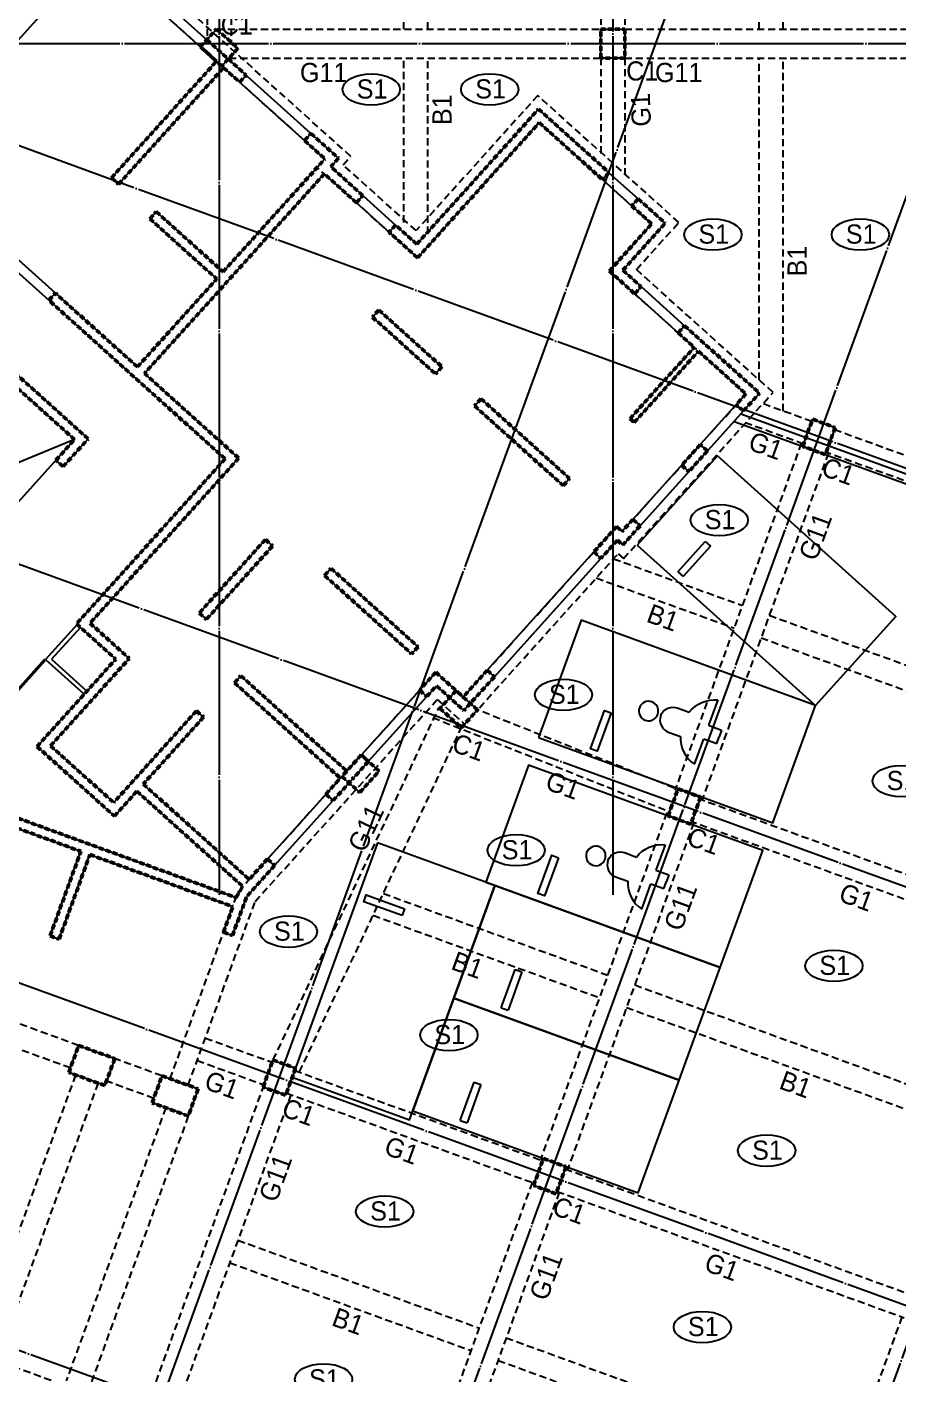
# Model space of a CAD drawing. Extents: x -1102843 to -728745, y -1929973 to -1633103.
# Drawn here: x -959307 to -941152, y -1855679 to -1827592 of the extents above; entities that cross this region are included whole.
import ezdxf
from ezdxf.enums import TextEntityAlignment as Align

# ---------------------------------------------------------------- set-up
doc = ezdxf.new("R2010")
doc.units = 0
doc.header["$LTSCALE"] = 100
doc.header["$MEASUREMENT"] = 0
for name, pattern in [('CEN', [62, 60, -1, 0, -1]), ('HID', [2.3, 1.5, -0.8]), ('HIDDEN', [0.375, 0.25, -0.125])]:
    doc.linetypes.add(name, pattern=pattern)
doc.layers.get('0').update_dxf_attribs({"linetype": 'CONTINUOUS'})
doc.layers.get('DEFPOINTS').update_dxf_attribs({"color": 114, "linetype": 'CONTINUOUS'})
for name, color, linetype in [('!!0-BEAM', 6, 'HID'), ('!!0-BEAM-N', 1, 'HIDDEN'), ('!!0-Cen', 174, 'CEN'), ('!!0-COLUMN-N', 2, 'CONTINUOUS'), ('!!0-END', 253, 'CONTINUOUS'), ('!!0-GIRDER', 3, 'HID'), ('!!0-GIRDER-N', 3, 'CONTINUOUS'), ('!!0-OPEN', 1, 'CONTINUOUS'), ('!!0-WALL', 2, 'CONTINUOUS'), ('000_주차라인', 251, 'CONTINUOUS'), ('7DIM', 7, 'CONTINUOUS'), ('Dim', 7, 'CONTINUOUS')]:
    doc.layers.add(name, color=color, linetype=linetype)
doc.layers.add('!!0-비내력(경량_출력금지)', color=91, linetype='CONTINUOUS', plot=False)
doc.layers.add('!!0-비내력벽(조적_출력금지)', color=92, linetype='CONTINUOUS', plot=False)
doc.layers.add('!!0-하부골조', color=5, linetype='HIDDEN', lineweight=50)
doc.styles.add('굴림', font='gulim.ttc')
doc.styles.add('나눔고딕', font='gulim.ttc')
doc.styles.add('돋움', font='gulim.ttc', dxfattribs={"width": 0.8})
doc.dimstyles.new('DIM1', dxfattribs={"dimscale": 300, "dimtxt": 3, "dimasz": 1, "dimexe": 2, "dimexo": 3, "dimgap": 1.1, "dimtad": 1, "dimdec": 0, "dimdsep": 46, "dimtxsty": '돋움', "dimblk": 'DIMDOT', "dimcen": 1.25, "dimclrd": 256, "dimclre": 7, "dimclrt": 20, "dimadec": 0, "dimazin": 0, "dimtfac": 1, "dimtdec": 0, "dimtix": 1, "dimtmove": 2, "dimatfit": 2, "dimfxl": 1, "dimtolj": 1, "dimarcsym": 0})

# ---------------------------------------------------------------- blocks, each defined once
blk = doc.blocks.new('DIMDOT')
at = {"layer": '7DIM'}
blk.add_line((-1.5, 0), (1.5, 0), dxfattribs=at)
for radius in [0.6, 0.28]:
    blk.add_circle((0, 0), radius, dxfattribs=at)
blk = doc.blocks.new('*D399')
at = {"layer": 'DEFPOINTS', "color": 0, "transparency": 16777216}
for p in [(-1024741, -1841397, 0), (-920247, -1879429, 0), (-924693, -1891645)]:
    blk.add_point(p, dxfattribs=at)
at = {"layer": 'Dim', "color": 7, "lineweight": -2, "transparency": 16777216}
for p, q in [((-1025356, -1843088), (-1029597, -1854740)), ((-920862, -1881121), (-925103, -1892773))]:
    blk.add_line(p, q, dxfattribs=at)
at = {"layer": 'Dim', "lineweight": -2, "transparency": 16777216}
blk.add_line((-1028623, -1853818), (-925257, -1891440), dxfattribs=at)
at = {"layer": 'Dim', "lineweight": -2, "transparency": 16777216, "xscale": 600, "yscale": 600, "zscale": 600}
for p, rotation in [((-1029187, -1853613), 160.0000000027339), ((-924693, -1891645), 340.0000000027339)]:
    blk.add_blockref('DIMDOT', p, dxfattribs=dict(at, rotation=rotation))
at = {"layer": 'Dim', "color": 3, "transparency": 16777216, "insert": (-976457, -1871303), "char_height": 1500, "attachment_point": 5, "rotation": 340, "style": '굴림'}
blk.add_mtext('\\A1;111200', dxfattribs=at)

msp = doc.modelspace()

# ---------------------------------------------------------------- linework, layer by layer
at = {"layer": '!!0-BEAM'}
for p, q in [((-951449.6, -1827639.6, 0), (-951449.6, -1820039.6, 0)), ((-950949.6, -1827639.6, 0), (-950949.6, -1820039.6, 0)), ((-944049.6, -1827639.6, 0), (-944049.6, -1820039.6, 0)), ((-943549.6, -1827639.6, 0), (-943549.6, -1820039.6, 0)), ((-951449.6, -1831668.4, 0), (-951449.6, -1828239.6, 0)), ((-950949.6, -1831904.1, 0), (-950949.6, -1828239.6, 0)), ((-944049.6, -1834949.7, 0), (-944049.6, -1828239.6, 0)), ((-943549.6, -1835600, 0), (-943549.6, -1828239.6, 0)), ((-947080.4, -1838678.6, 0), (-944399.5, -1839654.3, 0)), ((-947441.2, -1839079.3, 0), (-944570.5, -1840124.2, 0)), ((-943835.7, -1839859.5, 0), (-936694, -1842458.9, 0)), ((-944006.7, -1840329.4, 0), (-936865.1, -1842928.7, 0)), ((-951878.7, -1845658.9, 0), (-947204.3, -1847360.3, 0)), ((-952092.4, -1846113.3, 0), (-947375.3, -1847830.1, 0)), ((-946640.5, -1847565.5, 0), (-939498.8, -1850164.9, 0)), ((-946811.5, -1848035.3, 0), (-939669.8, -1850634.7, 0)), ((-954909.6, -1852888.3, 0), (-949882.3, -1854718.1, 0)), ((-955080.7, -1853358.1, 0), (-950053.3, -1855187.9, 0)), ((-949318.5, -1854923.3, 0), (-942176.8, -1857522.6, 0)), ((-949489.5, -1855393.1, 0), (-942347.8, -1857992.5, 0))]:
    msp.add_line(p, q, dxfattribs=at)
at = {"layer": '!!0-Cen', "ltscale": 0.5}
for p, q in [((-955299.6, -1796784.4, 0), (-955299.6, -1845684.4, 0)), ((-947099.6, -1796784.4, 0), (-947099.6, -1845684.4, 0)), ((-904640.1, -1850029, 0), (-1037616, -1801629.8, 0)), ((-907444.7, -1857734.5, 0), (-1040420.6, -1809335.2, 0)), ((-959713.9, -1865064.5, 0), (-939808.3, -1810374.4, 0)), ((-954075.7, -1867116.6, 0), (-934170.2, -1812426.5, 0)), ((-946370.3, -1869921.2, 0), (-926464.7, -1815231.1, 0)), ((-910249.2, -1865440, 0), (-1043225.1, -1817040.7, 0)), ((-912711.8, -1872205.8, 0), (-1045687.7, -1823806.5, 0)), ((-978974.9, -1827939.6, 0), (-898539, -1827939.6, 0))]:
    msp.add_line(p, q, dxfattribs=at)
at = {"layer": '!!0-END', "elevation": 0}
msp.add_lwpolyline([(-960171.8, -1834522.1), (-958313.9, -1836194.9), (-961793.4, -1840059.2), (-963651.2, -1838386.4), (-960171.8, -1834522.1)], dxfattribs=at)
at = {"layer": '!!0-GIRDER'}
for p, q in [((-955549.6, -1820039.6, 0), (-955549.6, -1827849.4, 0)), ((-955049.6, -1820039.6, 0), (-955049.6, -1827911.5, 0)), ((-947349.6, -1820039.6, 0), (-947349.6, -1827639.6, 0)), ((-946849.6, -1820039.6, 0), (-946849.6, -1827639.6, 0)), ((-955351.5, -1827639.6, 0), (-947349.6, -1827639.6, 0)), ((-946849.6, -1827639.6, 0), (-940749.6, -1827639.6, 0)), ((-955093.7, -1828239.6, 0), (-947349.6, -1828239.6, 0)), ((-947349.6, -1828239.6, 0), (-947349.6, -1830303.7, 0)), ((-946849.6, -1828239.6, 0), (-946849.6, -1830658.9, 0)), ((-946849.6, -1828239.6, 0), (-940749.6, -1828239.6, 0)), ((-942950.1, -1835818.2, 0), (-943969.1, -1835447.3, 0)), ((-943121.1, -1836288, 0), (-944330, -1835848, 0)), ((-938445.6, -1837458.8, 0), (-942480.6, -1835990.2, 0)), ((-943168.1, -1836270.9, 0), (-945802, -1843507.5, 0)), ((-942604.3, -1836476.1, 0), (-945238.2, -1843712.8, 0)), ((-938445.6, -1837990.9, 0), (-942651.6, -1836460, 0)), ((-954173.8, -1849129, 0), (-950718.5, -1841782.4, 0)), ((-945820.1, -1843460.3, 0), (-949918.2, -1841830.2, 0)), ((-953630.8, -1849384.3, 0), (-950252.7, -1842201.8, 0)), ((-946004.9, -1843924.9, 0), (-950869.4, -1841989.9, 0)), ((-938049.5, -1846329.2, 0), (-945285.2, -1843695.7, 0)), ((-945973, -1843977.4, 0), (-948606.6, -1851213, 0)), ((-945409.2, -1844182.6, 0), (-948042.7, -1851418.2, 0)), ((-938220.5, -1846799.1, 0), (-945456.2, -1844165.5, 0)), ((-958230.3, -1848827.7, 0), (-959639.8, -1848314.6, 0)), ((-955587.7, -1848672.1, 0), (-954197.7, -1849178, 0)), ((-958401.3, -1849297.5, 0), (-959810.8, -1848784.5, 0)), ((-956491.8, -1849460.4, 0), (-957478.5, -1849101.3, 0)), ((-955758.7, -1849141.9, 0), (-954368.7, -1849647.9, 0)), ((-958294.5, -1849442.8, 0), (-960367.2, -1855137.3, 0)), ((-953727.9, -1849349, 0), (-948559.6, -1851230.1, 0)), ((-957824.7, -1849613.8, 0), (-959897.3, -1855308.3, 0)), ((-954368.7, -1849647.9, 0), (-958055.7, -1859777.7, 0)), ((-956662.9, -1849930.2, 0), (-957649.5, -1849571.1, 0)), ((-953804.9, -1849853.1, 0), (-957491.9, -1859983, 0)), ((-953898.9, -1849818.9, 0), (-948730.6, -1851700, 0)), ((-956415.2, -1850126.8, 0), (-958487.8, -1855821.4, 0)), ((-955945.3, -1850297.8, 0), (-958017.9, -1855992.4, 0)), ((-948089.7, -1851401.1, 0), (-940854.1, -1854034.7, 0)), ((-948777.6, -1851682.9, 0), (-951158, -1858223.1, 0)), ((-948213.8, -1851888.1, 0), (-950594.2, -1858428.3, 0)), ((-948260.7, -1851871, 0), (-941025.1, -1854504.5, 0)), ((-941072.1, -1854487.4, 0), (-943452.5, -1861027.7, 0)), ((-958803.9, -1855812.7, 0), (-959790.6, -1855453.6, 0))]:
    msp.add_line(p, q, dxfattribs=at)
at = {"layer": '!!0-GIRDER', "elevation": 0}
for points in [[(-955946.8, -1849658.8), (-954551.6, -1845825.4), (-950755.6, -1841614.4), (-950185.8, -1842127.5), (-946987.4, -1838575.2), (-946875.9, -1838675.6), (-943757.7, -1835212.5), (-946604, -1832649.8), (-945720.7, -1831668.8), (-948659.9, -1829022.4), (-951195.9, -1831838.9), (-952718.1, -1830468.3), (-952557.6, -1830289.9), (-956998.7, -1826290.5)], [(-956322.7, -1849522), (-954900.9, -1845615.5), (-950787.6, -1841047.3), (-950215.4, -1841562.5), (-947017, -1838010.3), (-946905.5, -1838110.7), (-944322.7, -1835242.1), (-947168.9, -1832679.4), (-946285.6, -1831698.4), (-948630.3, -1829587.3), (-951166.3, -1832403.8), (-953258.2, -1830520.2), (-953097.6, -1830341.9), (-957266.4, -1826587.8)]]:
    msp.add_lwpolyline(points, dxfattribs=at)
at = {"layer": '!!0-OPEN'}
msp.add_line((-958313.9, -1836194.9, 0), (-963651.2, -1838386.4, 0), dxfattribs=at)
at = {"layer": '!!0-WALL'}
for p, q in [((-955691.2, -1828006.6, 0), (-955557.4, -1827858, 0)), ((-955557.4, -1827858, 0), (-954739.9, -1828594, 0)), ((-947349.6, -1828239.6, 0), (-947349.6, -1827639.6, 0)), ((-947349.6, -1827639.6, 0), (-946849.6, -1827639.6, 0)), ((-946849.6, -1827639.6, 0), (-946849.6, -1828239.6, 0)), ((-955691.2, -1828006.6, 0), (-955356.8, -1828307.7, 0)), ((-957544.9, -1830737.8, 0), (-955356.8, -1828307.7, 0)), ((-957396.2, -1830871.6, 0), (-955208.2, -1828441.5, 0)), ((-955208.2, -1828441.5, 0), (-954873.7, -1828742.6, 0)), ((-946849.6, -1828239.6, 0), (-947349.6, -1828239.6, 0)), ((-954873.7, -1828742.6, 0), (-954739.9, -1828594, 0)), ((-951181.1, -1832121.4, 0), (-948645.1, -1829304.9, 0)), ((-948645.1, -1829304.9, 0), (-947177.4, -1830626.4, 0)), ((-953521.2, -1829960.5, 0), (-953387.4, -1829811.8, 0)), ((-953387.4, -1829811.8, 0), (-952815.2, -1830327.1, 0)), ((-951166.3, -1832403.8, 0), (-948630.3, -1829587.3, 0)), ((-948630.3, -1829587.3, 0), (-947311.2, -1830775, 0)), ((-953521.2, -1829960.5, 0), (-953097.6, -1830341.9, 0)), ((-955218.8, -1832697.6, 0), (-953097.6, -1830341.9, 0)), ((-952815.2, -1830327.1, 0), (-952975.8, -1830505.4, 0)), ((-953109.6, -1830654.1, 0), (-956856.7, -1834815.7, 0)), ((-952440.8, -1831256.3, 0), (-953109.6, -1830654.1, 0)), ((-952306.9, -1831107.6, 0), (-952975.8, -1830505.4, 0)), ((-947177.4, -1830626.4, 0), (-947311.2, -1830775, 0)), ((-957544.9, -1830737.8, 0), (-957396.2, -1830871.6, 0)), ((-952440.8, -1831256.3, 0), (-952306.9, -1831107.6, 0)), ((-946568, -1831175.1, 0), (-946701.8, -1831323.7, 0)), ((-946568, -1831175.1, 0), (-946003.2, -1831683.6, 0)), ((-956746, -1831591.6, 0), (-956612.2, -1831443, 0)), ((-956612.2, -1831443, 0), (-955218.8, -1832697.6, 0)), ((-946701.8, -1831323.7, 0), (-946285.6, -1831698.4, 0)), ((-956746, -1831591.6, 0), (-955352.6, -1832846.3, 0)), ((-951623.2, -1831723.2, 0), (-951757.1, -1831871.9, 0)), ((-951181.1, -1832121.4, 0), (-951623.2, -1831723.2, 0)), ((-947168.9, -1832679.4, 0), (-946285.6, -1831698.4, 0)), ((-946886.4, -1832664.6, 0), (-946003.2, -1831683.6, 0)), ((-951166.3, -1832403.8, 0), (-951757.1, -1831871.9, 0)), ((-946886.4, -1832664.6, 0), (-946507.4, -1833005.8, 0)), ((-957005.4, -1834681.8, 0), (-955352.6, -1832846.3, 0)), ((-947168.9, -1832679.4, 0), (-946641.3, -1833154.5, 0)), ((-958031.4, -1836180.1, 0), (-961494.5, -1833061.9, 0)), ((-958848.4, -1833291.5, 0), (-958714.6, -1833142.8, 0)), ((-957005.4, -1834681.8, 0), (-958714.6, -1833142.8, 0)), ((-946641.3, -1833154.5, 0), (-946507.4, -1833005.8, 0)), ((-955177.3, -1836597, 0), (-958848.4, -1833291.5, 0)), ((-951973, -1833494.1, 0), (-952106.8, -1833642.7, 0)), ((-951973, -1833494.1, 0), (-950657.6, -1834678.4, 0)), ((-952106.8, -1833642.7, 0), (-950791.4, -1834827.1, 0)), ((-945734.6, -1833970.8, 0), (-945600.8, -1833822.2, 0)), ((-945734.6, -1833970.8, 0), (-945400.2, -1834271.9, 0)), ((-945600.8, -1833822.2, 0), (-944040.2, -1835227.3, 0)), ((-946738.5, -1835758.2, 0), (-945400.2, -1834271.9, 0)), ((-946649.3, -1835838.5, 0), (-945311, -1834352.2, 0)), ((-945311, -1834352.2, 0), (-944322.7, -1835242.1, 0)), ((-958313.9, -1836194.9, 0), (-960171.8, -1834522.1, 0)), ((-954894.8, -1836582.2, 0), (-956856.7, -1834815.7, 0)), ((-950657.6, -1834678.4, 0), (-950791.4, -1834827.1, 0)), ((-949843.9, -1835343.9, 0), (-949977.7, -1835492.5, 0)), ((-949843.9, -1835343.9, 0), (-947997.1, -1837006.6, 0)), ((-944322.7, -1835242.1, 0), (-944523.4, -1835465.1, 0)), ((-944374.8, -1835598.9, 0), (-944523.4, -1835465.1, 0)), ((-944374.8, -1835598.9, 0), (-944040.2, -1835227.3, 0)), ((-949977.7, -1835492.5, 0), (-948131, -1837155.3, 0)), ((-946738.5, -1835758.2, 0), (-946649.3, -1835838.5, 0)), ((-943138.6, -1836336, 0), (-942933.3, -1835772.2, 0)), ((-942933.3, -1835772.2, 0), (-942463.5, -1835943.2, 0)), ((-942463.5, -1835943.2, 0), (-942668.7, -1836507, 0)), ((-958702, -1836625.9, 0), (-958313.9, -1836194.9, 0)), ((-958553.4, -1836759.7, 0), (-958031.4, -1836180.1, 0)), ((-945272.8, -1836297.4, 0), (-945660.9, -1836728.4, 0)), ((-945124.2, -1836431.2, 0), (-945272.8, -1836297.4, 0)), ((-955177.3, -1836597, 0), (-958275.4, -1840037.7, 0)), ((-954894.8, -1836582.2, 0), (-957992.9, -1840022.9, 0)), ((-945124.2, -1836431.2, 0), (-945512.3, -1836862.3, 0)), ((-942668.7, -1836507, 0), (-943138.6, -1836336, 0)), ((-958553.4, -1836759.7, 0), (-958702, -1836625.9, 0)), ((-945660.9, -1836728.4, 0), (-945512.3, -1836862.3, 0)), ((-948131, -1837155.3, 0), (-947997.1, -1837006.6, 0)), ((-947017, -1838010.3, 0), (-947492.1, -1838537.9, 0)), ((-947017, -1838010.3, 0), (-946905.5, -1838110.7, 0)), ((-946678, -1837858, 0), (-946905.5, -1838110.7, 0)), ((-946529.4, -1837991.8, 0), (-946890.7, -1838393.1, 0)), ((-946678, -1837858, 0), (-946529.4, -1837991.8, 0)), ((-954338.5, -1838280.7, 0), (-955716.9, -1839811.6, 0)), ((-954338.5, -1838280.7, 0), (-954189.8, -1838414.5, 0)), ((-947002.2, -1838292.8, 0), (-947343.4, -1838671.8, 0)), ((-947002.2, -1838292.8, 0), (-946890.7, -1838393.1, 0)), ((-954189.8, -1838414.5, 0), (-955568.3, -1839945.4, 0)), ((-947492.1, -1838537.9, 0), (-947343.4, -1838671.8, 0)), ((-953102.5, -1839030.2, 0), (-952968.7, -1838881.6, 0)), ((-953102.5, -1839030.2, 0), (-951289.3, -1840662.9, 0)), ((-952968.7, -1838881.6, 0), (-951155.4, -1840514.3, 0)), ((-955716.9, -1839811.6, 0), (-955568.3, -1839945.4, 0)), ((-958275.4, -1840037.7, 0), (-957457.9, -1840773.8, 0)), ((-957992.9, -1840022.9, 0), (-957175.4, -1840759, 0)), ((-951155.4, -1840514.3, 0), (-951289.3, -1840662.9, 0)), ((-959097.3, -1842594.5, 0), (-957457.9, -1840773.8, 0)), ((-958814.8, -1842579.7, 0), (-957175.4, -1840759, 0)), ((-950787.6, -1841047.3, 0), (-951122.2, -1841418.9, 0)), ((-950787.6, -1841047.3, 0), (-950215.4, -1841562.5, 0)), ((-949713.6, -1841005.2, 0), (-950215.4, -1841562.5, 0)), ((-949713.6, -1841005.2, 0), (-949564.9, -1841139, 0)), ((-954982.1, -1841267.1, 0), (-954848.3, -1841118.5, 0)), ((-954982.1, -1841267.1, 0), (-952775, -1843254.4, 0)), ((-954848.3, -1841118.5, 0), (-952641.1, -1843105.8, 0)), ((-950973.6, -1841552.7, 0), (-950772.8, -1841329.8, 0)), ((-950772.8, -1841329.8, 0), (-950200.6, -1841845, 0)), ((-949564.9, -1841139, 0), (-950200.6, -1841845, 0)), ((-951122.2, -1841418.9, 0), (-950973.6, -1841552.7, 0)), ((-955776.4, -1841850.4, 0), (-957499.4, -1843764, 0)), ((-955776.4, -1841850.4, 0), (-955627.8, -1841984.3, 0)), ((-955627.8, -1841984.3, 0), (-956882.4, -1843377.7, 0)), ((-959097.3, -1842594.5, 0), (-957484.6, -1844046.5, 0)), ((-958814.8, -1842579.7, 0), (-957499.4, -1843764, 0)), ((-952340, -1842771.4, 0), (-952641.1, -1843105.8, 0)), ((-952340, -1842771.4, 0), (-952191.4, -1842905.2, 0)), ((-952191.4, -1842905.2, 0), (-952492.5, -1843239.6, 0)), ((-953076.1, -1843588.9, 0), (-952775, -1843254.4, 0)), ((-952927.4, -1843722.7, 0), (-952492.5, -1843239.6, 0)), ((-952492.5, -1843239.6, 0), (-952492.5, -1843239.6, 0)), ((-957016.2, -1843526.3, 0), (-957484.6, -1844046.5, 0)), ((-957016.2, -1843526.3, 0), (-954809.1, -1845513.6, 0)), ((-956882.4, -1843377.7, 0), (-954675.3, -1845365, 0)), ((-953076.1, -1843588.9, 0), (-952927.4, -1843722.7, 0)), ((-945943.1, -1844041.5, 0), (-945737.9, -1843477.7, 0)), ((-945737.9, -1843477.7, 0), (-945268.1, -1843648.7, 0)), ((-960623.5, -1843678.6, 0), (-954947.8, -1845744.4, 0)), ((-945268.1, -1843648.7, 0), (-945473.3, -1844212.5, 0)), ((-960504, -1843934.9, 0), (-958183, -1844779.7, 0)), ((-945473.3, -1844212.5, 0), (-945943.1, -1844041.5, 0)), ((-958824.2, -1846541.7, 0), (-958183, -1844779.7, 0)), ((-958636.3, -1846610.1, 0), (-957995, -1844848.1, 0)), ((-957995, -1844848.1, 0), (-955016.2, -1845932.3, 0)), ((-954293.9, -1844941.4, 0), (-954675.3, -1845365, 0)), ((-954293.9, -1844941.4, 0), (-954145.2, -1845075.2, 0)), ((-954145.2, -1845075.2, 0), (-954726.2, -1845720.5, 0)), ((-954947.8, -1845744.4, 0), (-954809.1, -1845513.6, 0)), ((-955023.2, -1846536.4, 0), (-954726.2, -1845720.5, 0)), ((-955211.1, -1846468, 0), (-955016.2, -1845932.3, 0)), ((-958824.2, -1846541.7, 0), (-958636.3, -1846610.1, 0)), ((-955211.1, -1846468, 0), (-955023.2, -1846536.4, 0)), ((-958435.5, -1849391.5, 0), (-958230.3, -1848827.7, 0)), ((-958230.3, -1848827.7, 0), (-957478.5, -1849101.3, 0)), ((-957478.5, -1849101.3, 0), (-957683.7, -1849665.1, 0)), ((-954385.8, -1849694.8, 0), (-954180.6, -1849131, 0)), ((-954180.6, -1849131, 0), (-953710.8, -1849302, 0)), ((-957683.7, -1849665.1, 0), (-958435.5, -1849391.5, 0)), ((-956697.1, -1850024.2, 0), (-956491.8, -1849460.4, 0)), ((-956491.8, -1849460.4, 0), (-955740.1, -1849734, 0)), ((-953710.8, -1849302, 0), (-953916, -1849865.8, 0)), ((-955740.1, -1849734, 0), (-955945.3, -1850297.8, 0)), ((-953916, -1849865.8, 0), (-954385.8, -1849694.8, 0)), ((-955945.3, -1850297.8, 0), (-956697.1, -1850024.2, 0)), ((-948747.7, -1851747, 0), (-948542.5, -1851183.1, 0)), ((-948542.5, -1851183.1, 0), (-948072.6, -1851354.2, 0)), ((-948072.6, -1851354.2, 0), (-948277.8, -1851918, 0)), ((-948277.8, -1851918, 0), (-948747.7, -1851747, 0))]:
    msp.add_line(p, q, dxfattribs=at)
at = {"layer": '!!0-WALL', "elevation": 0}
msp.add_lwpolyline([(-955691.2, -1828006.6), (-955356.6, -1827635), (-954910.8, -1828036.5), (-955245.3, -1828408.1)], close=True, dxfattribs=at)
for points in [[(-950698.6, -1841800.3), (-950252.7, -1842201.8), (-949918.2, -1841830.2), (-950364, -1841428.7), (-950698.6, -1841800.3)], [(-952340, -1842771.4), (-952741.5, -1843217.3), (-952369.9, -1843551.9), (-951968.4, -1843106), (-952340, -1842771.4)]]:
    msp.add_lwpolyline(points, dxfattribs=at)
at = {"layer": '!!0-비내력(경량_출력금지)', "elevation": 0}
for points in [[(-960623.5, -1843678.6), (-959992.5, -1841944.8), (-958934.4, -1840769.7)], [(-960595.3, -1843688.9), (-959966.3, -1841960.5), (-958912.2, -1840789.8)]]:
    msp.add_lwpolyline(points, dxfattribs=at)
at = {"layer": '!!0-비내력벽(조적_출력금지)'}
for p, q in [((-957680.5, -1825852.1, 0), (-963267.8, -1832057.4, 0)), ((-953387.4, -1829811.8, 0), (-957727.4, -1825904.1, 0)), ((-953097.6, -1830341.9, 0), (-957861.2, -1826052.7, 0)), ((-947180.9, -1830630.3, 0), (-946568, -1831175.1, 0)), ((-947180.9, -1830630.3, 0), (-946568, -1831175.1, 0)), ((-946699.6, -1831325.7, 0), (-947311.2, -1830775, 0)), ((-946699.6, -1831325.7, 0), (-947311.2, -1830775, 0)), ((-951757.1, -1831871.9, 0), (-952440.8, -1831256.3, 0)), ((-951757.1, -1831871.9, 0), (-952440.8, -1831256.3, 0)), ((-952306.9, -1831107.6, 0), (-951623.2, -1831723.2, 0)), ((-952306.9, -1831107.6, 0), (-951623.2, -1831723.2, 0)), ((-958714.6, -1833142.8, 0), (-959546.9, -1832393.4, 0)), ((-959680.7, -1832542, 0), (-958848.4, -1833291.5, 0)), ((-946641.3, -1833154.5, 0), (-945734.6, -1833970.8, 0)), ((-946507.4, -1833005.8, 0), (-945600.8, -1833822.2, 0)), ((-944523.4, -1835465.1, 0), (-946678, -1837858, 0)), ((-944523.4, -1835465.1, 0), (-946678, -1837858, 0)), ((-944374.8, -1835598.9, 0), (-946529.4, -1837991.8, 0)), ((-944374.8, -1835598.9, 0), (-946529.4, -1837991.8, 0)), ((-944425.2, -1835654.9, 0), (-938245.6, -1837904, 0)), ((-944569.5, -1835815.2, 0), (-938245.6, -1838116.9, 0)), ((-949713.6, -1841005.2, 0), (-947492.1, -1838537.9, 0)), ((-949564.9, -1841139, 0), (-947343.4, -1838671.8, 0)), ((-949713.6, -1841005.2, 0), (-948241.5, -1839370.3, 0)), ((-949564.9, -1841139, 0), (-948092.8, -1839504.1, 0)), ((-958260.5, -1840051.1, 0), (-958919.6, -1840783.1, 0)), ((-958193.6, -1840111.3, 0), (-958792.5, -1840776.5, 0)), ((-958919.6, -1840783.1, 0), (-958117, -1841505.8, 0)), ((-958792.5, -1840776.5, 0), (-958056.8, -1841438.9, 0)), ((-954293.9, -1844941.4, 0), (-951122.2, -1841418.9, 0)), ((-954293.9, -1844941.4, 0), (-951122.2, -1841418.9, 0)), ((-954145.2, -1845075.2, 0), (-950973.6, -1841552.7, 0)), ((-954145.2, -1845075.2, 0), (-950973.6, -1841552.7, 0))]:
    msp.add_line(p, q, dxfattribs=at)
at = {"layer": '!!0-하부골조', "ltscale": 4}
for p, q in [((-955691.2, -1828006.6, 0), (-955557.4, -1827858, 0)), ((-955557.4, -1827858, 0), (-954739.9, -1828594, 0)), ((-947349.6, -1828239.6, 0), (-947349.6, -1827639.6, 0)), ((-947349.6, -1827639.6, 0), (-946849.6, -1827639.6, 0)), ((-946849.6, -1827639.6, 0), (-946849.6, -1828239.6, 0)), ((-955691.2, -1828006.6, 0), (-955356.8, -1828307.7, 0)), ((-957544.9, -1830737.8, 0), (-955356.8, -1828307.7, 0)), ((-957396.2, -1830871.6, 0), (-955208.2, -1828441.5, 0)), ((-955208.2, -1828441.5, 0), (-954873.7, -1828742.6, 0)), ((-946849.6, -1828239.6, 0), (-947349.6, -1828239.6, 0)), ((-954873.7, -1828742.6, 0), (-954739.9, -1828594, 0)), ((-951181.1, -1832121.4, 0), (-948645.1, -1829304.9, 0)), ((-948645.1, -1829304.9, 0), (-947177.4, -1830626.4, 0)), ((-953521.2, -1829960.5, 0), (-953387.4, -1829811.8, 0)), ((-953387.4, -1829811.8, 0), (-952815.2, -1830327.1, 0)), ((-951166.3, -1832403.8, 0), (-948630.3, -1829587.3, 0)), ((-948630.3, -1829587.3, 0), (-947311.2, -1830775, 0)), ((-953521.2, -1829960.5, 0), (-953097.6, -1830341.9, 0)), ((-955218.8, -1832697.6, 0), (-953097.6, -1830341.9, 0)), ((-952815.2, -1830327.1, 0), (-952975.8, -1830505.4, 0)), ((-953109.6, -1830654.1, 0), (-956856.7, -1834815.7, 0)), ((-952440.8, -1831256.3, 0), (-953109.6, -1830654.1, 0)), ((-952306.9, -1831107.6, 0), (-952975.8, -1830505.4, 0)), ((-947177.4, -1830626.4, 0), (-947311.2, -1830775, 0)), ((-957544.9, -1830737.8, 0), (-957396.2, -1830871.6, 0)), ((-952440.8, -1831256.3, 0), (-952306.9, -1831107.6, 0)), ((-946568, -1831175.1, 0), (-946701.8, -1831323.7, 0)), ((-946568, -1831175.1, 0), (-946003.2, -1831683.6, 0)), ((-956746, -1831591.6, 0), (-956612.2, -1831443, 0)), ((-956612.2, -1831443, 0), (-955218.8, -1832697.6, 0)), ((-946701.8, -1831323.7, 0), (-946285.6, -1831698.4, 0)), ((-956746, -1831591.6, 0), (-955352.6, -1832846.3, 0)), ((-951623.2, -1831723.2, 0), (-951757.1, -1831871.9, 0)), ((-951181.1, -1832121.4, 0), (-951623.2, -1831723.2, 0)), ((-947168.9, -1832679.4, 0), (-946285.6, -1831698.4, 0)), ((-946886.4, -1832664.6, 0), (-946003.2, -1831683.6, 0)), ((-951166.3, -1832403.8, 0), (-951757.1, -1831871.9, 0)), ((-946886.4, -1832664.6, 0), (-946507.4, -1833005.8, 0)), ((-957005.4, -1834681.8, 0), (-955352.6, -1832846.3, 0)), ((-947168.9, -1832679.4, 0), (-946641.3, -1833154.5, 0)), ((-958031.4, -1836180.1, 0), (-961494.5, -1833061.9, 0)), ((-958848.4, -1833291.5, 0), (-958714.6, -1833142.8, 0)), ((-957005.4, -1834681.8, 0), (-958714.6, -1833142.8, 0)), ((-946641.3, -1833154.5, 0), (-946507.4, -1833005.8, 0)), ((-955177.3, -1836597, 0), (-958848.4, -1833291.5, 0)), ((-951973, -1833494.1, 0), (-952106.8, -1833642.7, 0)), ((-951973, -1833494.1, 0), (-950657.6, -1834678.4, 0)), ((-952106.8, -1833642.7, 0), (-950791.4, -1834827.1, 0)), ((-945734.6, -1833970.8, 0), (-945600.8, -1833822.2, 0)), ((-945734.6, -1833970.8, 0), (-945400.2, -1834271.9, 0)), ((-945600.8, -1833822.2, 0), (-944040.2, -1835227.3, 0)), ((-946738.5, -1835758.2, 0), (-945400.2, -1834271.9, 0)), ((-946649.3, -1835838.5, 0), (-945311, -1834352.2, 0)), ((-945311, -1834352.2, 0), (-944322.7, -1835242.1, 0)), ((-958313.9, -1836194.9, 0), (-960171.8, -1834522.1, 0)), ((-954894.8, -1836582.2, 0), (-956856.7, -1834815.7, 0)), ((-950657.6, -1834678.4, 0), (-950791.4, -1834827.1, 0)), ((-949843.9, -1835343.9, 0), (-949977.7, -1835492.5, 0)), ((-949843.9, -1835343.9, 0), (-947997.1, -1837006.6, 0)), ((-944322.7, -1835242.1, 0), (-944523.4, -1835465.1, 0)), ((-944374.8, -1835598.9, 0), (-944523.4, -1835465.1, 0)), ((-944374.8, -1835598.9, 0), (-944040.2, -1835227.3, 0)), ((-949977.7, -1835492.5, 0), (-948131, -1837155.3, 0)), ((-946738.5, -1835758.2, 0), (-946649.3, -1835838.5, 0)), ((-943138.6, -1836336, 0), (-942933.3, -1835772.2, 0)), ((-942933.3, -1835772.2, 0), (-942463.5, -1835943.2, 0)), ((-942463.5, -1835943.2, 0), (-942668.7, -1836507, 0)), ((-958702, -1836625.9, 0), (-958313.9, -1836194.9, 0)), ((-958553.4, -1836759.7, 0), (-958031.4, -1836180.1, 0)), ((-945272.8, -1836297.4, 0), (-945660.9, -1836728.4, 0)), ((-945124.2, -1836431.2, 0), (-945272.8, -1836297.4, 0)), ((-955177.3, -1836597, 0), (-958275.4, -1840037.7, 0)), ((-954894.8, -1836582.2, 0), (-957992.9, -1840022.9, 0)), ((-945124.2, -1836431.2, 0), (-945512.3, -1836862.3, 0)), ((-942668.7, -1836507, 0), (-943138.6, -1836336, 0)), ((-958553.4, -1836759.7, 0), (-958702, -1836625.9, 0)), ((-945660.9, -1836728.4, 0), (-945512.3, -1836862.3, 0)), ((-948131, -1837155.3, 0), (-947997.1, -1837006.6, 0)), ((-947017, -1838010.3, 0), (-947492.1, -1838537.9, 0)), ((-947017, -1838010.3, 0), (-946905.5, -1838110.7, 0)), ((-946678, -1837858, 0), (-946905.5, -1838110.7, 0)), ((-946529.4, -1837991.8, 0), (-946890.7, -1838393.1, 0)), ((-946678, -1837858, 0), (-946529.4, -1837991.8, 0)), ((-954338.5, -1838280.7, 0), (-955716.9, -1839811.6, 0)), ((-954338.5, -1838280.7, 0), (-954189.8, -1838414.5, 0)), ((-947002.2, -1838292.8, 0), (-947343.4, -1838671.8, 0)), ((-947002.2, -1838292.8, 0), (-946890.7, -1838393.1, 0)), ((-954189.8, -1838414.5, 0), (-955568.3, -1839945.4, 0)), ((-947492.1, -1838537.9, 0), (-947343.4, -1838671.8, 0)), ((-953102.5, -1839030.2, 0), (-952968.7, -1838881.6, 0)), ((-953102.5, -1839030.2, 0), (-951289.3, -1840662.9, 0)), ((-952968.7, -1838881.6, 0), (-951155.4, -1840514.3, 0)), ((-955716.9, -1839811.6, 0), (-955568.3, -1839945.4, 0)), ((-958275.4, -1840037.7, 0), (-957457.9, -1840773.8, 0)), ((-957992.9, -1840022.9, 0), (-957175.4, -1840759, 0)), ((-951155.4, -1840514.3, 0), (-951289.3, -1840662.9, 0)), ((-959097.3, -1842594.5, 0), (-957457.9, -1840773.8, 0)), ((-958814.8, -1842579.7, 0), (-957175.4, -1840759, 0)), ((-950787.6, -1841047.3, 0), (-951122.2, -1841418.9, 0)), ((-950787.6, -1841047.3, 0), (-950215.4, -1841562.5, 0)), ((-949713.6, -1841005.2, 0), (-950215.4, -1841562.5, 0)), ((-949713.6, -1841005.2, 0), (-949564.9, -1841139, 0)), ((-954982.1, -1841267.1, 0), (-954848.3, -1841118.5, 0)), ((-954982.1, -1841267.1, 0), (-952775, -1843254.4, 0)), ((-954848.3, -1841118.5, 0), (-952641.1, -1843105.8, 0)), ((-950973.6, -1841552.7, 0), (-950772.8, -1841329.8, 0)), ((-950772.8, -1841329.8, 0), (-950200.6, -1841845, 0)), ((-949564.9, -1841139, 0), (-950200.6, -1841845, 0)), ((-951122.2, -1841418.9, 0), (-950973.6, -1841552.7, 0)), ((-955776.4, -1841850.4, 0), (-957499.4, -1843764, 0)), ((-955776.4, -1841850.4, 0), (-955627.8, -1841984.3, 0)), ((-955627.8, -1841984.3, 0), (-956882.4, -1843377.7, 0)), ((-959097.3, -1842594.5, 0), (-957484.6, -1844046.5, 0)), ((-958814.8, -1842579.7, 0), (-957499.4, -1843764, 0)), ((-952340, -1842771.4, 0), (-952641.1, -1843105.8, 0)), ((-952340, -1842771.4, 0), (-952191.4, -1842905.2, 0)), ((-952191.4, -1842905.2, 0), (-952492.5, -1843239.6, 0)), ((-953076.1, -1843588.9, 0), (-952775, -1843254.4, 0)), ((-952927.4, -1843722.7, 0), (-952492.5, -1843239.6, 0)), ((-952492.5, -1843239.6, 0), (-952492.5, -1843239.6, 0)), ((-957016.2, -1843526.3, 0), (-957484.6, -1844046.5, 0)), ((-957016.2, -1843526.3, 0), (-954809.1, -1845513.6, 0)), ((-956882.4, -1843377.7, 0), (-954675.3, -1845365, 0)), ((-953076.1, -1843588.9, 0), (-952927.4, -1843722.7, 0)), ((-945943.1, -1844041.5, 0), (-945737.9, -1843477.7, 0)), ((-945737.9, -1843477.7, 0), (-945268.1, -1843648.7, 0)), ((-960623.5, -1843678.6, 0), (-954947.8, -1845744.4, 0)), ((-945268.1, -1843648.7, 0), (-945473.3, -1844212.5, 0)), ((-960504, -1843934.9, 0), (-958183, -1844779.7, 0)), ((-945473.3, -1844212.5, 0), (-945943.1, -1844041.5, 0)), ((-958824.2, -1846541.7, 0), (-958183, -1844779.7, 0)), ((-958636.3, -1846610.1, 0), (-957995, -1844848.1, 0)), ((-957995, -1844848.1, 0), (-955016.2, -1845932.3, 0)), ((-954293.9, -1844941.4, 0), (-954675.3, -1845365, 0)), ((-954293.9, -1844941.4, 0), (-954145.2, -1845075.2, 0)), ((-954145.2, -1845075.2, 0), (-954726.2, -1845720.5, 0)), ((-954947.8, -1845744.4, 0), (-954809.1, -1845513.6, 0)), ((-955023.2, -1846536.4, 0), (-954726.2, -1845720.5, 0)), ((-955211.1, -1846468, 0), (-955016.2, -1845932.3, 0)), ((-958824.2, -1846541.7, 0), (-958636.3, -1846610.1, 0)), ((-955211.1, -1846468, 0), (-955023.2, -1846536.4, 0)), ((-958435.5, -1849391.5, 0), (-958230.3, -1848827.7, 0)), ((-958230.3, -1848827.7, 0), (-957478.5, -1849101.3, 0)), ((-957478.5, -1849101.3, 0), (-957683.7, -1849665.1, 0)), ((-954385.8, -1849694.8, 0), (-954180.6, -1849131, 0)), ((-954180.6, -1849131, 0), (-953710.8, -1849302, 0)), ((-957683.7, -1849665.1, 0), (-958435.5, -1849391.5, 0)), ((-956697.1, -1850024.2, 0), (-956491.8, -1849460.4, 0)), ((-956491.8, -1849460.4, 0), (-955740.1, -1849734, 0)), ((-953710.8, -1849302, 0), (-953916, -1849865.8, 0)), ((-955740.1, -1849734, 0), (-955945.3, -1850297.8, 0)), ((-953916, -1849865.8, 0), (-954385.8, -1849694.8, 0)), ((-955945.3, -1850297.8, 0), (-956697.1, -1850024.2, 0)), ((-948747.7, -1851747, 0), (-948542.5, -1851183.1, 0)), ((-948542.5, -1851183.1, 0), (-948072.6, -1851354.2, 0)), ((-948072.6, -1851354.2, 0), (-948277.8, -1851918, 0)), ((-948277.8, -1851918, 0), (-948747.7, -1851747, 0))]:
    msp.add_line(p, q, dxfattribs=at)
at = {"layer": '!!0-하부골조', "ltscale": 4, "elevation": 0}
msp.add_lwpolyline([(-955691.2, -1828006.6), (-955356.6, -1827635), (-954910.8, -1828036.5), (-955245.3, -1828408.1)], close=True, dxfattribs=at)
for points in [[(-950698.6, -1841800.3), (-950252.7, -1842201.8), (-949918.2, -1841830.2), (-950364, -1841428.7), (-950698.6, -1841800.3)], [(-952340, -1842771.4), (-952741.5, -1843217.3), (-952369.9, -1843551.9), (-951968.4, -1843106), (-952340, -1842771.4)]]:
    msp.add_lwpolyline(points, dxfattribs=at)
for centre in [(-952131.5, -1828896, 0), (-949661.5, -1828894.5, 0), (-945009.5, -1831921.3, 0), (-941937.5, -1831921.3, 0), (-944878, -1837875), (-948125.6, -1841516.2, 0), (-941086, -1843315.3, 0), (-949109.9, -1844758.2, 0), (-953855.5, -1846454.9), (-942488.4, -1847168.3, 0), (-950512.2, -1848610.9, 0), (-943890.7, -1851021, 0), (-951851.2, -1852289.8, 0), (-945229.7, -1854699.9, 0), (-953125.3, -1855790.2, 0)]:
    msp.add_ellipse(centre, major_axis=(598, 0), ratio=0.5467853)
at = {"layer": '000_주차라인', "linetype": 'Continuous'}
for p, q in [((-945742.9, -1838951.9, 0), (-945174.1, -1838320.3, 0)), ((-945062.6, -1838420.6, 0), (-945631.4, -1839052.3, 0)), ((-945174.1, -1838320.3, 0), (-945062.6, -1838420.6, 0)), ((-945742.9, -1838951.9, 0), (-945631.4, -1839052.3, 0)), ((-949421.5, -1848043.1, 0), (-949130.8, -1847244.4, 0)), ((-949130.8, -1847244.4, 0), (-948989.9, -1847295.7, 0)), ((-948989.9, -1847295.7, 0), (-949280.6, -1848094.4, 0)), ((-949421.5, -1848043.1, 0), (-949280.6, -1848094.4, 0)), ((-950276.6, -1850392.4, 0), (-949985.9, -1849593.6, 0)), ((-949844.9, -1849644.9, 0), (-950135.6, -1850443.7, 0)), ((-949985.9, -1849593.6, 0), (-949844.9, -1849644.9, 0)), ((-950276.6, -1850392.4, 0), (-950135.6, -1850443.7, 0))]:
    msp.add_line(p, q, dxfattribs=at)
at = {"layer": '000_주차라인'}
for p, q in [((-944907.4, -1841623.8, 0), (-945099.8, -1842152.3, 0)), ((-945735.8, -1841794.4, 0), (-945503.4, -1841878.9, 0)), ((-945099.8, -1842152.3, 0), (-944828.9, -1842250.9, 0)), ((-945920.1, -1842300.8, 0), (-945687.8, -1842385.4, 0)), ((-945395.2, -1842963.9, 0), (-945202.8, -1842435.4, 0)), ((-945202.8, -1842435.4, 0), (-944931.9, -1842534, 0)), ((-944931.9, -1842534, 0), (-944880.4, -1842392.5, 0)), ((-944828.9, -1842250.9, 0), (-944880.4, -1842392.5, 0)), ((-946006.5, -1844643.6, 0), (-946198.9, -1845172.1, 0)), ((-946834.9, -1844814.2, 0), (-946602.6, -1844898.7, 0)), ((-946198.9, -1845172.1, 0), (-945928, -1845270.7, 0)), ((-945928, -1845270.7, 0), (-945979.5, -1845412.3, 0)), ((-947019.3, -1845320.6, 0), (-946786.9, -1845405.2, 0)), ((-946494.3, -1845983.7, 0), (-946301.9, -1845455.2, 0)), ((-946301.9, -1845455.2, 0), (-946031, -1845553.8, 0)), ((-946031, -1845553.8, 0), (-945979.5, -1845412.3, 0))]:
    msp.add_line(p, q, dxfattribs=at)
at = {"layer": '000_주차라인', "linetype": 'Continuous', "elevation": 0}
for points in [[(-946586.4, -1838394.3), (-942870.6, -1841739.9), (-941197.8, -1839882.1), (-944913.5, -1836536.4)], [(-951267.6, -1850191.3), (-946569.1, -1851901.4), (-945714.1, -1849552.2), (-950412.5, -1847842.1)]]:
    msp.add_lwpolyline(points, close=True, dxfattribs=at)
at = {"layer": '000_주차라인', "elevation": 0}
for points in [[(-948646.3, -1842404.6), (-943759.9, -1844183.1), (-942870.6, -1841739.9), (-947757, -1839961.4)], [(-947129.7, -1841892.5), (-947420.4, -1842691.2), (-947561.3, -1842639.9), (-947270.6, -1841841.1)], [(-949745.4, -1845424.4), (-944859, -1847202.9), (-943969.8, -1844759.7), (-948856.2, -1842981.2)], [(-952000.7, -1844603.6), (-953779.2, -1849490), (-951336, -1850379.2), (-949557.5, -1845492.8)], [(-948228.8, -1844912.2), (-948519.5, -1845711), (-948660.5, -1845659.7), (-948369.7, -1844860.9)], [(-950412.5, -1847842.1), (-945714.1, -1849552.2), (-944859, -1847202.9), (-949557.5, -1845492.8)], [(-951488.5, -1846120.2), (-952287.3, -1845829.5), (-952235.9, -1845688.5), (-951437.2, -1845979.3)]]:
    msp.add_lwpolyline(points, close=True, dxfattribs=at)
for points in [[(-946281.5, -1841664.5, 1), (-946420.9, -1842047.4, 1)], [(-947380.6, -1844684.3, 1), (-947520, -1845067.2, 1)]]:
    msp.add_lwpolyline(points, format="xyb", close=True, dxfattribs=at)
for points in [[(-945503.4, -1841878.9, -0.2598368), (-944907.4, -1841623.8)], [(-946098.9, -1841949, -0.4248618), (-945735.8, -1841794.4, 16.5332254)], [(-946098.9, -1841949, 0.4248618), (-945920.1, -1842300.8, -16.5332254)], [(-945687.8, -1842385.4, 0.2598368), (-945395.2, -1842963.9)], [(-946602.6, -1844898.7, -0.2598368), (-946006.5, -1844643.6)], [(-947198, -1844968.8, 0.4248618), (-947019.3, -1845320.6, -16.5332254)], [(-947198, -1844968.8, -0.4248618), (-946834.9, -1844814.2, 16.5332254)], [(-946786.9, -1845405.2, 0.2598368), (-946494.3, -1845983.7)]]:
    msp.add_lwpolyline(points, format="xyb", dxfattribs=at)

# ---------------------------------------------------------------- texts
at = {"layer": '!!0-BEAM-N', "style": '굴림'}
for rotation, p in [(90, (-950456.9, -1829316.2, 0)), (90, (-943056.9, -1832472.8, 0)), (340, (-946119.8, -1840094.7, 0)), (340, (-950191.9, -1847339.3, 0)), (340, (-943354.5, -1849827.9, 0)), (340, (-952680.8, -1854765.9, 0))]:
    msp.add_text('B1', height=400, rotation=rotation, dxfattribs=at).set_placement(p, align=Align.CENTER)
at = {"layer": '!!0-COLUMN-N', "style": '굴림'}
for p in [(-954934.2, -1827751, 0), (-946484.2, -1828708.9, 0)]:
    msp.add_text('C1', height=400, dxfattribs=at).set_placement(p, align=Align.CENTER)
for p in [(-942464.7, -1837044.7, 0), (-950165.6, -1842798.7), (-945269.2, -1844750.2, 0), (-953712, -1850403.5, 0), (-948073.8, -1852455.7, 0)]:
    msp.add_text('C1', height=400, rotation=340, dxfattribs=at).set_placement(p, align=Align.CENTER)
at = {"layer": '!!0-GIRDER-N', "style": '굴림'}
for p in [(-953123.2, -1828741.2), (-945723.2, -1828741.2)]:
    msp.add_text('G11', height=400, dxfattribs=at).set_placement(p, align=Align.CENTER)
for s, rotation, p in [('G1', 92.03973, (-946312.8, -1829314.1, 0)), ('G1', 340, (-943974.3, -1836511.9, 0)), ('G11', 70, (-942686.9, -1838281.6, 0)), ('G1', 340, (-948204.2, -1843592.9, 0)), ('G11', 64.81151, (-952061.6, -1844380, 0)), ('G11', 70, (-945497.7, -1846004.2, 0)), ('G1', 340, (-942087.2, -1845926.1, 0)), ('G1', 340, (-955312.5, -1849838.7, 0)), ('G1', 340, (-951563.5, -1851203.2, 0)), ('G11', 70, (-953940.4, -1851657.5, 0)), ('G1', 340, (-944891.7, -1853631.6, 0)), ('G11', 70, (-948302.3, -1853709.7, 0))]:
    msp.add_text(s, height=400, rotation=rotation, dxfattribs=at).set_placement(p, align=Align.CENTER)
at = {"style": '굴림'}
for p in [(-952113.8, -1829084.6, 0), (-949643.8, -1829083.1, 0), (-944991.8, -1832109.9, 0), (-941919.8, -1832109.9, 0), (-944860.3, -1838063.6), (-948107.8, -1841704.8, 0), (-941068.3, -1843503.9, 0), (-949092.2, -1844946.8, 0), (-953837.8, -1846643.5), (-942470.7, -1847356.9, 0), (-950494.5, -1848799.6, 0), (-943872.9, -1851209.6, 0), (-951833.5, -1852478.5, 0), (-945211.9, -1854888.5, 0), (-953107.5, -1855978.8, 0)]:
    msp.add_text('S1', height=400, dxfattribs=at).set_placement(p, align=Align.CENTER)

# ---------------------------------------------------------------- dimensions: what is measured, and where the dimension line sits
at = {"layer": 'Dim'}
dim = msp.add_aligned_dim(p1=(-1024740.6, -1841396.7, 0), p2=(-920246.8, -1879429.4, 0), distance=-13000, dimstyle='DIM1', override={"dimscale": 600, "dimtxt": 2.5, "dimtxsty": '나눔고딕', "dimclrt": 3}, dxfattribs=at)
dim.commit()
dim.dimension.update_dxf_attribs({"geometry": '*D399', "text_midpoint": (-976457.4, -1871303.1)})

doc.saveas('drawing.dxf')
